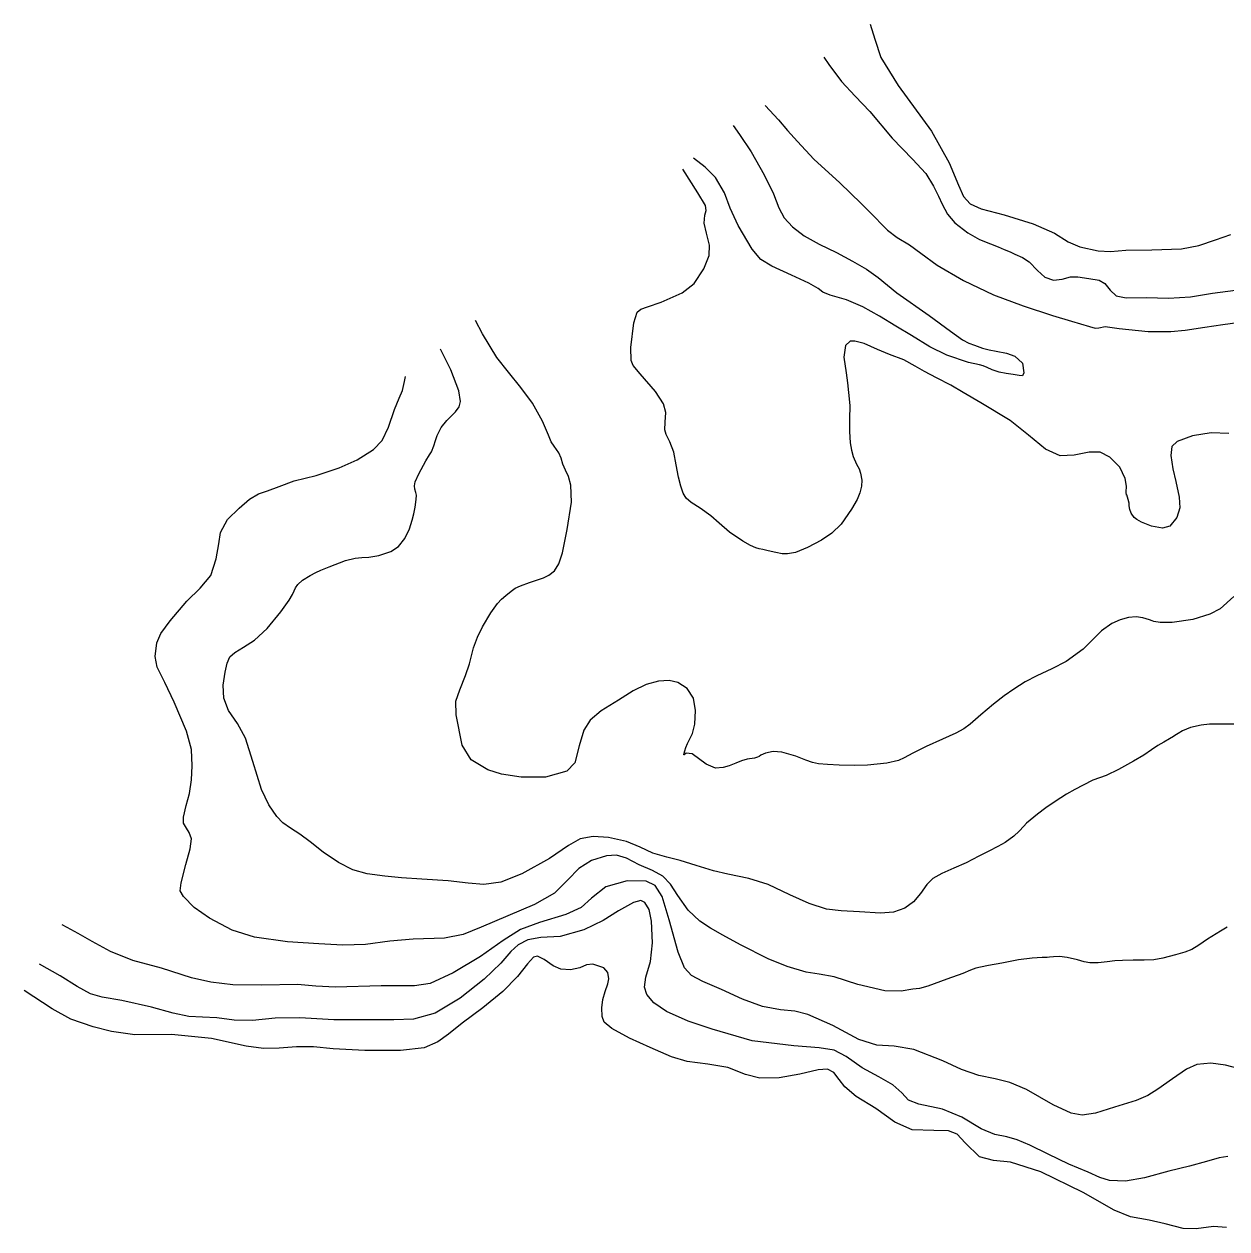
# Model space of a CAD drawing. Extents: x -717077 to -715000, y -984627 to -984000.
# Drawn here: x -717077 to -716541, y -984627 to -984090 of the extents above; entities that cross this region are included whole.
import ezdxf

# ---------------------------------------------------------------- set-up
doc = ezdxf.new("R2010")
doc.units = 0
doc.layers.add('contour_lines', color=1, linetype='CONTINUOUS')

msp = doc.modelspace()

# ---------------------------------------------------------------- linework, layer by layer
at = {"layer": 'contour_lines', "color": 1}
for p, q in [((-716699.753, -984090.04, 274), (-716697.734, -984096.718, 274)), ((-716697.734, -984096.718, 274), (-716695.075, -984104.983, 274)), ((-716720.457, -984104.707, 273), (-716718.191, -984107.987, 273)), ((-716695.075, -984104.983, 274), (-716687.362, -984117.371, 274)), ((-716718.191, -984107.987, 273), (-716712.485, -984115.621, 273)), ((-716712.485, -984115.621, 273), (-716706.398, -984122.118, 273)), ((-716687.362, -984117.371, 274), (-716672.462, -984137.689, 274)), ((-716706.398, -984122.118, 273), (-716699.983, -984128.939, 273)), ((-716746.579, -984126.331, 272), (-716740.643, -984132.649, 272)), ((-716699.983, -984128.939, 273), (-716689.949, -984140.842, 273)), ((-716740.643, -984132.649, 272), (-716736.571, -984137.423, 272)), ((-716760.75, -984135.259, 271), (-716757.971, -984139.203, 271)), ((-716757.971, -984139.203, 271), (-716752.844, -984146.92, 271)), ((-716736.571, -984137.423, 272), (-716732.182, -984142.348, 272)), ((-716672.462, -984137.689, 274), (-716664.565, -984151.877, 274)), ((-716732.182, -984142.348, 272), (-716724.883, -984150.281, 272)), ((-716689.949, -984140.842, 273), (-716680.919, -984150.21, 273)), ((-716773.28, -984153.776, 271), (-716778.464, -984149.729, 271)), ((-716752.844, -984146.92, 271), (-716747.033, -984157.166, 271)), ((-716724.883, -984150.281, 272), (-716713.302, -984160.836, 272)), ((-716680.919, -984150.21, 273), (-716674.977, -984156.654, 273)), ((-716776.524, -984165.186, 272), (-716783.274, -984154.611, 272)), ((-716768.738, -984158.414, 271), (-716773.28, -984153.776, 271)), ((-716664.565, -984151.877, 274), (-716660.465, -984161.768, 274)), ((-716764.712, -984165.165, 271), (-716768.738, -984158.414, 271)), ((-716747.033, -984157.166, 271), (-716742.857, -984165.67, 271)), ((-716713.302, -984160.836, 272), (-716703.824, -984169.921, 272)), ((-716674.977, -984156.654, 273), (-716671.501, -984162.2, 273)), ((-716773.189, -984170.894, 272), (-716776.524, -984165.186, 272)), ((-716762.173, -984172.053, 271), (-716764.712, -984165.165, 271)), ((-716742.857, -984165.67, 271), (-716740.469, -984171.898, 271)), ((-716671.501, -984162.2, 273), (-716669.283, -984166.755, 273)), ((-716669.283, -984166.755, 273), (-716667.667, -984170.29, 273)), ((-716660.465, -984161.768, 274), (-716658.134, -984166.833, 274)), ((-716772.818, -984173.041, 272), (-716773.189, -984170.894, 272)), ((-716758.636, -984179.85, 271), (-716762.173, -984172.053, 271)), ((-716740.469, -984171.898, 271), (-716738.13, -984176.376, 271)), ((-716703.824, -984169.921, 272), (-716697.912, -984175.885, 272)), ((-716667.667, -984170.29, 273), (-716665.339, -984174.715, 273)), ((-716658.134, -984166.833, 274), (-716655.156, -984170.172, 274)), ((-716655.156, -984170.172, 274), (-716650.302, -984172.308, 274)), ((-716773.788, -984178.782, 272), (-716773.493, -984175.245, 272)), ((-716773.493, -984175.245, 272), (-716772.818, -984173.041, 272)), ((-716738.13, -984176.376, 271), (-716734.438, -984180.339, 271)), ((-716697.912, -984175.885, 272), (-716694.459, -984179.427, 272)), ((-716665.339, -984174.715, 273), (-716662.052, -984178.614, 273)), ((-716650.302, -984172.308, 274), (-716640.085, -984175.084, 274)), ((-716640.085, -984175.084, 274), (-716627.167, -984179.011, 274)), ((-716772.689, -984183.261, 272), (-716773.788, -984178.782, 272)), ((-716752.345, -984190.289, 271), (-716758.636, -984179.85, 271)), ((-716734.438, -984180.339, 271), (-716729.114, -984184.331, 271)), ((-716694.459, -984179.427, 272), (-716692.028, -984181.841, 272)), ((-716692.028, -984181.841, 272), (-716687.797, -984185.147, 272)), ((-716662.052, -984178.614, 273), (-716656.212, -984182.983, 273)), ((-716627.167, -984179.011, 274), (-716617.684, -984183.23, 274)), ((-716771.297, -984188.526, 272), (-716772.689, -984183.261, 272)), ((-716729.114, -984184.331, 271), (-716722.535, -984188.094, 271)), ((-716722.535, -984188.094, 271), (-716714.807, -984191.799, 271)), ((-716687.797, -984185.147, 272), (-716682.322, -984188.426, 272)), ((-716656.212, -984182.983, 273), (-716651.068, -984186.017, 273)), ((-716651.068, -984186.017, 273), (-716646.145, -984188.023, 273)), ((-716646.145, -984188.023, 273), (-716642.795, -984189.355, 273)), ((-716617.684, -984183.23, 274), (-716611.577, -984187.115, 274)), ((-716611.577, -984187.115, 274), (-716606.356, -984189.331, 274)), ((-716553.309, -984188.733, 274), (-716545.916, -984186.112, 274)), ((-716545.916, -984186.112, 274), (-716539.122, -984183.865, 274)), ((-716773.883, -984199.064, 272), (-716771.466, -984193.172, 272)), ((-716771.466, -984193.172, 272), (-716771.297, -984188.526, 272)), ((-716748.433, -984194.916, 271), (-716752.345, -984190.289, 271)), ((-716714.807, -984191.799, 271), (-716707.683, -984195.625, 271)), ((-716682.322, -984188.426, 272), (-716677.137, -984192.169, 272)), ((-716677.137, -984192.169, 272), (-716669.888, -984197.483, 272)), ((-716642.795, -984189.355, 273), (-716640.098, -984190.478, 273)), ((-716640.098, -984190.478, 273), (-716637.472, -984191.543, 273)), ((-716637.472, -984191.543, 273), (-716635.254, -984192.531, 273)), ((-716635.254, -984192.531, 273), (-716631.94, -984194.022, 273)), ((-716606.356, -984189.331, 274), (-716598.136, -984191.071, 274)), ((-716598.136, -984191.071, 274), (-716592.628, -984191.309, 274)), ((-716592.628, -984191.309, 274), (-716585.925, -984190.829, 274)), ((-716585.925, -984190.829, 274), (-716574.233, -984190.682, 274)), ((-716574.233, -984190.682, 274), (-716561.102, -984190.121, 274)), ((-716561.102, -984190.121, 274), (-716553.309, -984188.733, 274)), ((-716743.541, -984197.918, 271), (-716748.433, -984194.916, 271)), ((-716734.878, -984201.927, 271), (-716743.541, -984197.918, 271)), ((-716707.683, -984195.625, 271), (-716701.4, -984199.245, 271)), ((-716669.888, -984197.483, 272), (-716658.238, -984204.328, 272)), ((-716631.94, -984194.022, 273), (-716628.868, -984196.05, 273)), ((-716628.868, -984196.05, 273), (-716625.278, -984199.879, 273)), ((-716778.238, -984205.683, 272), (-716773.883, -984199.064, 272)), ((-716727.087, -984205.483, 271), (-716734.878, -984201.927, 271)), ((-716701.4, -984199.245, 271), (-716696.229, -984202.977, 271)), ((-716696.229, -984202.977, 271), (-716687.863, -984209.831, 271)), ((-716658.238, -984204.328, 272), (-716644.771, -984210.678, 272)), ((-716625.278, -984199.879, 273), (-716621.92, -984202.771, 273)), ((-716621.92, -984202.771, 273), (-716618.099, -984204.214, 273)), ((-716618.099, -984204.214, 273), (-716614.266, -984203.767, 273)), ((-716614.266, -984203.767, 273), (-716610.534, -984202.683, 273)), ((-716610.534, -984202.683, 273), (-716607.214, -984202.619, 273)), ((-716607.214, -984202.619, 273), (-716602.316, -984203.387, 273)), ((-716602.316, -984203.387, 273), (-716597.762, -984204.074, 273)), ((-716597.762, -984204.074, 273), (-716595.176, -984205.563, 273)), ((-716783.47, -984209.822, 272), (-716778.238, -984205.683, 272)), ((-716723.013, -984207.844, 271), (-716727.087, -984205.483, 271)), ((-716720.794, -984209.421, 271), (-716723.013, -984207.844, 271)), ((-716717.553, -984210.797, 271), (-716720.794, -984209.421, 271)), ((-716595.176, -984205.563, 273), (-716592.898, -984208.659, 273)), ((-716592.898, -984208.659, 273), (-716590.148, -984211.114, 273)), ((-716547.197, -984210.006, 273), (-716537.062, -984208.548, 273)), ((-716798.915, -984216.093, 272), (-716792.919, -984214.008, 272)), ((-716792.919, -984214.008, 272), (-716783.47, -984209.822, 272)), ((-716710.358, -984212.844, 271), (-716717.553, -984210.797, 271)), ((-716703.083, -984216.002, 271), (-716710.358, -984212.844, 271)), ((-716687.863, -984209.831, 271), (-716673.488, -984219.873, 271)), ((-716644.771, -984210.678, 272), (-716631.577, -984215.536, 272)), ((-716590.148, -984211.114, 273), (-716585.714, -984211.948, 273)), ((-716585.714, -984211.948, 273), (-716576.645, -984211.868, 273)), ((-716576.645, -984211.868, 273), (-716566.796, -984212.113, 273)), ((-716566.796, -984212.113, 273), (-716557.103, -984211.587, 273)), ((-716557.103, -984211.587, 273), (-716547.197, -984210.006, 273)), ((-716805.132, -984223.21, 272), (-716803.546, -984218.38, 272)), ((-716803.546, -984218.38, 272), (-716801.917, -984217.081, 272)), ((-716801.917, -984217.081, 272), (-716798.915, -984216.093, 272)), ((-716695.686, -984220.171, 271), (-716703.083, -984216.002, 271)), ((-716688.388, -984224.648, 271), (-716695.686, -984220.171, 271)), ((-716673.488, -984219.873, 271), (-716663.954, -984226.915, 271)), ((-716631.577, -984215.536, 272), (-716618.539, -984219.876, 272)), ((-716618.539, -984219.876, 272), (-716610.09, -984222.399, 272)), ((-716872.49, -984228.123, 273), (-716875.642, -984222.17, 273)), ((-716806.369, -984234.115, 272), (-716805.132, -984223.21, 272)), ((-716681.299, -984228.751, 271), (-716688.388, -984224.648, 271)), ((-716610.09, -984222.399, 272), (-716605.995, -984223.531, 272)), ((-716605.995, -984223.531, 272), (-716602.108, -984224.794, 272)), ((-716602.108, -984224.794, 272), (-716599.521, -984225.486, 272)), ((-716599.521, -984225.486, 272), (-716597.95, -984225.349, 272)), ((-716597.95, -984225.349, 272), (-716595.013, -984224.863, 272)), ((-716595.013, -984224.863, 272), (-716588.866, -984225.642, 272)), ((-716588.866, -984225.642, 272), (-716575.941, -984227.032, 272)), ((-716559.361, -984226.463, 272), (-716550.628, -984225.114, 272)), ((-716550.628, -984225.114, 272), (-716542.611, -984223.908, 272)), ((-716542.611, -984223.908, 272), (-716535.106, -984222.92, 272)), ((-716866.182, -984238.68, 273), (-716872.49, -984228.123, 273)), ((-716673.256, -984233.863, 271), (-716681.299, -984228.751, 271)), ((-716663.954, -984226.915, 271), (-716658.698, -984230.803, 271)), ((-716658.698, -984230.803, 271), (-716655.872, -984232.23, 271)), ((-716575.941, -984227.032, 272), (-716565.81, -984227, 272)), ((-716565.81, -984227, 272), (-716559.361, -984226.463, 272)), ((-716886.544, -984244.044, 274), (-716891.163, -984234.923, 274)), ((-716806.205, -984239.885, 272), (-716806.369, -984234.115, 272)), ((-716710.837, -984233.231, 272), (-716711.572, -984238.4, 272)), ((-716708.674, -984231.332, 272), (-716710.837, -984233.231, 272)), ((-716706.611, -984231.273, 272), (-716708.674, -984231.332, 272)), ((-716702.48, -984232.358, 272), (-716706.611, -984231.273, 272)), ((-716696.477, -984235.103, 272), (-716702.48, -984232.358, 272)), ((-716691.14, -984237.307, 272), (-716696.477, -984235.103, 272)), ((-716665.552, -984237.581, 271), (-716673.256, -984233.863, 271)), ((-716655.872, -984232.23, 271), (-716653.319, -984233.11, 271)), ((-716653.319, -984233.11, 271), (-716649.66, -984234.415, 271)), ((-716649.66, -984234.415, 271), (-716646.782, -984235.253, 271)), ((-716646.782, -984235.253, 271), (-716643.703, -984235.773, 271)), ((-716643.703, -984235.773, 271), (-716638.982, -984236.61, 271)), ((-716860.984, -984245.209, 273), (-716866.182, -984238.68, 273)), ((-716805.322, -984242.194, 272), (-716806.205, -984239.885, 272)), ((-716711.572, -984238.4, 272), (-716710.454, -984245.457, 272)), ((-716684.75, -984239.631, 272), (-716691.14, -984237.307, 272)), ((-716679.704, -984242.468, 272), (-716684.75, -984239.631, 272)), ((-716656.009, -984240.815, 271), (-716665.552, -984237.581, 271)), ((-716651.095, -984241.901, 271), (-716656.009, -984240.815, 271)), ((-716649.373, -984242.319, 271), (-716651.095, -984241.901, 271)), ((-716638.982, -984236.61, 271), (-716635.339, -984237.99, 271)), ((-716635.339, -984237.99, 271), (-716631.908, -984241.065, 271)), ((-716631.908, -984241.065, 271), (-716631.362, -984245.418, 271)), ((-716907.214, -984249.37, 275), (-716906.824, -984247.025, 275)), ((-716883.005, -984253.496, 274), (-716886.544, -984244.044, 274)), ((-716855.476, -984251.91, 273), (-716860.984, -984245.209, 273)), ((-716802.219, -984245.922, 272), (-716805.322, -984242.194, 272)), ((-716795.362, -984253.736, 272), (-716802.219, -984245.922, 272)), ((-716710.454, -984245.457, 272), (-716709.812, -984249.959, 272)), ((-716675.511, -984244.91, 272), (-716679.704, -984242.468, 272)), ((-716670.252, -984247.618, 272), (-716675.511, -984244.91, 272)), ((-716647.696, -984243.11, 271), (-716649.373, -984242.319, 271)), ((-716645.468, -984244.13, 271), (-716647.696, -984243.11, 271)), ((-716642.243, -984245.152, 271), (-716645.468, -984244.13, 271)), ((-716639.215, -984245.669, 271), (-716642.243, -984245.152, 271)), ((-716636.131, -984246.169, 271), (-716639.215, -984245.669, 271)), ((-716633.44, -984246.698, 271), (-716636.131, -984246.169, 271)), ((-716631.95, -984246.752, 271), (-716633.44, -984246.698, 271)), ((-716631.362, -984245.418, 271), (-716631.95, -984246.752, 271)), ((-716908.12, -984253.316, 275), (-716907.214, -984249.37, 275)), ((-716850.159, -984258.992, 273), (-716855.476, -984251.91, 273)), ((-716709.812, -984249.959, 272), (-716709.402, -984254.246, 272)), ((-716663.811, -984250.962, 272), (-716670.252, -984247.618, 272)), ((-716658.311, -984254.232, 272), (-716663.811, -984250.962, 272)), ((-716911.719, -984261.738, 275), (-716909.588, -984256.745, 275)), ((-716909.588, -984256.745, 275), (-716908.12, -984253.316, 275)), ((-716882.234, -984258.196, 274), (-716883.005, -984253.496, 274)), ((-716791.817, -984259.202, 272), (-716795.362, -984253.736, 272)), ((-716709.402, -984254.246, 272), (-716708.871, -984260.044, 272)), ((-716650.425, -984258.844, 272), (-716658.311, -984254.232, 272)), ((-716914.335, -984269.593, 275), (-716911.719, -984261.738, 275)), ((-716888.339, -984266.666, 274), (-716884.602, -984262.787, 274)), ((-716884.602, -984262.787, 274), (-716882.851, -984260.551, 274)), ((-716882.851, -984260.551, 274), (-716882.234, -984258.196, 274)), ((-716845.722, -984267.013, 273), (-716850.159, -984258.992, 273)), ((-716790.837, -984263.181, 272), (-716791.817, -984259.202, 272)), ((-716791.073, -984267.458, 272), (-716790.837, -984263.181, 272)), ((-716708.871, -984260.044, 272), (-716708.928, -984266.082, 272)), ((-716637.413, -984266.708, 272), (-716650.425, -984258.844, 272)), ((-716890.855, -984269.871, 274), (-716888.339, -984266.666, 274)), ((-716843.104, -984273.27, 273), (-716845.722, -984267.013, 273)), ((-716791.249, -984270.905, 272), (-716791.073, -984267.458, 272)), ((-716708.928, -984266.082, 272), (-716708.921, -984271.573, 272)), ((-716629.214, -984273.252, 272), (-716637.413, -984266.708, 272)), ((-716917.167, -984275.625, 275), (-716914.335, -984269.593, 275)), ((-716893.475, -984275.554, 274), (-716892.663, -984273.317, 274)), ((-716892.663, -984273.317, 274), (-716890.855, -984269.871, 274)), ((-716841.855, -984276.212, 273), (-716843.104, -984273.27, 273)), ((-716790.742, -984272.895, 272), (-716791.249, -984270.905, 272)), ((-716789.04, -984276.138, 272), (-716790.742, -984272.895, 272)), ((-716708.921, -984271.573, 272), (-716708.622, -984276.611, 272)), ((-716621.638, -984279.489, 272), (-716629.214, -984273.252, 272)), ((-716556.139, -984273.462, 272), (-716563.033, -984275.981, 272)), ((-716547.78, -984272.14, 272), (-716556.139, -984273.462, 272)), ((-716539.995, -984272.408, 272), (-716547.78, -984272.14, 272)), ((-716921.03, -984279.638, 275), (-716917.167, -984275.625, 275)), ((-716895.237, -984280.652, 274), (-716894.198, -984277.947, 274)), ((-716894.198, -984277.947, 274), (-716893.475, -984275.554, 274)), ((-716840.527, -984278.156, 273), (-716841.855, -984276.212, 273)), ((-716838.467, -984281.147, 273), (-716840.527, -984278.156, 273)), ((-716787.248, -984280.72, 272), (-716789.04, -984276.138, 272)), ((-716708.622, -984276.611, 272), (-716708.166, -984279.922, 272)), ((-716615.193, -984282.355, 272), (-716621.638, -984279.489, 272)), ((-716565.441, -984278.305, 272), (-716565.829, -984282.295, 272)), ((-716563.033, -984275.981, 272), (-716565.441, -984278.305, 272)), ((-716936.323, -984287.839, 275), (-716928.354, -984284.136, 275)), ((-716928.354, -984284.136, 275), (-716921.03, -984279.638, 275)), ((-716900.901, -984290.518, 274), (-716897.744, -984284.724, 274)), ((-716897.744, -984284.724, 274), (-716896.045, -984282.035, 274)), ((-716896.045, -984282.035, 274), (-716895.237, -984280.652, 274)), ((-716837.393, -984283.528, 273), (-716838.467, -984281.147, 273)), ((-716836.638, -984286.186, 273), (-716837.393, -984283.528, 273)), ((-716786.196, -984286.434, 272), (-716787.248, -984280.72, 272)), ((-716708.166, -984279.922, 272), (-716707.309, -984282.787, 272)), ((-716707.309, -984282.787, 272), (-716705.888, -984286.152, 272)), ((-716608.936, -984282.168, 272), (-716615.193, -984282.355, 272)), ((-716602.188, -984280.806, 272), (-716608.936, -984282.168, 272)), ((-716597.289, -984280.834, 272), (-716602.188, -984280.806, 272)), ((-716592.982, -984283.017, 272), (-716597.289, -984280.834, 272)), ((-716588.571, -984287.477, 272), (-716592.982, -984283.017, 272)), ((-716565.829, -984282.295, 272), (-716564.88, -984288.228, 272)), ((-716946.584, -984291.159, 275), (-716936.323, -984287.839, 275)), ((-716835.55, -984288.853, 273), (-716836.638, -984286.186, 273)), ((-716834.197, -984291.565, 273), (-716835.55, -984288.853, 273)), ((-716785.15, -984291.979, 272), (-716786.196, -984286.434, 272)), ((-716705.888, -984286.152, 272), (-716704.743, -984288.273, 272)), ((-716704.743, -984288.273, 272), (-716704.084, -984290.125, 272)), ((-716704.084, -984290.125, 272), (-716703.552, -984293.318, 272)), ((-716586.119, -984292.572, 272), (-716588.571, -984287.477, 272)), ((-716564.88, -984288.228, 272), (-716563.552, -984293.814, 272)), ((-716963.032, -984296.148, 275), (-716956.398, -984293.566, 275)), ((-716956.398, -984293.566, 275), (-716946.584, -984291.159, 275)), ((-716902.814, -984295.723, 274), (-716902.475, -984294.072, 274)), ((-716902.475, -984294.072, 274), (-716900.901, -984290.518, 274)), ((-716833.101, -984295.556, 273), (-716834.197, -984291.565, 273)), ((-716832.805, -984303.054, 273), (-716833.101, -984295.556, 273)), ((-716784.126, -984295.951, 272), (-716785.15, -984291.979, 272)), ((-716703.552, -984293.318, 272), (-716703.602, -984295.941, 272)), ((-716585.636, -984295.898, 272), (-716586.119, -984292.572, 272)), ((-716563.552, -984293.814, 272), (-716562.047, -984300.831, 272)), ((-716976.266, -984301.733, 275), (-716972.247, -984299.309, 275)), ((-716972.247, -984299.309, 275), (-716968.298, -984297.969, 275)), ((-716968.298, -984297.969, 275), (-716963.032, -984296.148, 275)), ((-716902.586, -984297.291, 274), (-716902.814, -984295.723, 274)), ((-716902.21, -984298.692, 274), (-716902.586, -984297.291, 274)), ((-716901.935, -984299.98, 274), (-716902.21, -984298.692, 274)), ((-716902.011, -984301.907, 274), (-716901.935, -984299.98, 274)), ((-716783.023, -984299.025, 272), (-716784.126, -984295.951, 272)), ((-716781.736, -984301.256, 272), (-716783.023, -984299.025, 272)), ((-716704.326, -984298.959, 272), (-716705.568, -984301.86, 272)), ((-716703.602, -984295.941, 272), (-716704.326, -984298.959, 272)), ((-716585.732, -984298.589, 272), (-716585.636, -984295.898, 272)), ((-716585.627, -984299.98, 272), (-716585.732, -984298.589, 272)), ((-716585.584, -984299.856, 272), (-716585.627, -984299.98, 272)), ((-716585.438, -984299.861, 272), (-716585.584, -984299.856, 272)), ((-716585.085, -984300.895, 272), (-716585.438, -984299.861, 272)), ((-716584.761, -984301.906, 272), (-716585.085, -984300.895, 272)), ((-716562.047, -984300.831, 272), (-716561.77, -984305.6, 272)), ((-716986.06, -984310.859, 275), (-716980.906, -984305.79, 275)), ((-716980.906, -984305.79, 275), (-716976.266, -984301.733, 275)), ((-716903.1, -984308.289, 274), (-716902.556, -984305.263, 274)), ((-716902.556, -984305.263, 274), (-716902.011, -984301.907, 274)), ((-716834.854, -984315.211, 273), (-716832.805, -984303.054, 273)), ((-716779.575, -984303.219, 272), (-716781.736, -984301.256, 272)), ((-716775.543, -984305.764, 272), (-716779.575, -984303.219, 272)), ((-716770.745, -984309.105, 272), (-716775.543, -984305.764, 272)), ((-716708.135, -984306.24, 272), (-716712.705, -984312.826, 272)), ((-716705.568, -984301.86, 272), (-716708.135, -984306.24, 272)), ((-716584.416, -984303.587, 272), (-716584.761, -984301.906, 272)), ((-716584.308, -984304.748, 272), (-716584.416, -984303.587, 272)), ((-716584.082, -984306.356, 272), (-716584.308, -984304.748, 272)), ((-716583.488, -984307.995, 272), (-716584.082, -984306.356, 272)), ((-716561.77, -984305.6, 272), (-716563.099, -984309.935, 272)), ((-716989.173, -984316.581, 275), (-716986.06, -984310.859, 275)), ((-716904.998, -984314.901, 274), (-716903.767, -984311.132, 274)), ((-716903.767, -984311.132, 274), (-716903.1, -984308.289, 274)), ((-716767.099, -984312.47, 272), (-716770.745, -984309.105, 272)), ((-716582.214, -984309.859, 272), (-716583.488, -984307.995, 272)), ((-716581.039, -984310.839, 272), (-716582.214, -984309.859, 272)), ((-716578.92, -984311.96, 272), (-716581.039, -984310.839, 272)), ((-716563.099, -984309.935, 272), (-716566.303, -984313.715, 272)), ((-716989.997, -984321.649, 275), (-716989.173, -984316.581, 275)), ((-716907.166, -984319.271, 274), (-716904.998, -984314.901, 274)), ((-716836.932, -984325.71, 273), (-716834.854, -984315.211, 273)), ((-716762.453, -984316.448, 272), (-716767.099, -984312.47, 272)), ((-716756.457, -984320.513, 272), (-716762.453, -984316.448, 272)), ((-716716.931, -984316.909, 272), (-716721.515, -984319.953, 272)), ((-716712.705, -984312.826, 272), (-716716.931, -984316.909, 272)), ((-716574.466, -984313.811, 272), (-716578.92, -984311.96, 272)), ((-716569.562, -984314.719, 272), (-716574.466, -984313.811, 272)), ((-716566.303, -984313.715, 272), (-716569.562, -984314.719, 272)), ((-716991.15, -984328.334, 275), (-716989.997, -984321.649, 275)), ((-716909.953, -984322.804, 274), (-716907.166, -984319.271, 274)), ((-716753.084, -984322.396, 272), (-716756.457, -984320.513, 272)), ((-716750.766, -984323.384, 272), (-716753.084, -984322.396, 272)), ((-716721.515, -984319.953, 272), (-716727.633, -984323.344, 272)), ((-716929.302, -984327.973, 274), (-716926.236, -984327.736, 274)), ((-716926.236, -984327.736, 274), (-716923.11, -984327.598, 274)), ((-716923.11, -984327.598, 274), (-716918.633, -984326.829, 274)), ((-716918.633, -984326.829, 274), (-716913.326, -984324.995, 274)), ((-716913.326, -984324.995, 274), (-716909.953, -984322.804, 274)), ((-716838.426, -984330.577, 273), (-716836.932, -984325.71, 273)), ((-716749.174, -984323.848, 272), (-716750.766, -984323.384, 272)), ((-716747.542, -984324.179, 272), (-716749.174, -984323.848, 272)), ((-716745.255, -984324.721, 272), (-716747.542, -984324.179, 272)), ((-716741.814, -984325.544, 272), (-716745.255, -984324.721, 272)), ((-716738.965, -984326.058, 272), (-716741.814, -984325.544, 272)), ((-716736.554, -984326.154, 272), (-716738.965, -984326.058, 272)), ((-716733, -984325.485, 272), (-716736.554, -984326.154, 272)), ((-716727.633, -984323.344, 272), (-716733, -984325.485, 272)), ((-716993.588, -984335.768, 275), (-716991.15, -984328.334, 275)), ((-716944.535, -984333.319, 274), (-716940.891, -984331.852, 274)), ((-716940.891, -984331.852, 274), (-716933.601, -984329.073, 274)), ((-716933.601, -984329.073, 274), (-716929.302, -984327.973, 274)), ((-716840.458, -984333.6, 273), (-716838.426, -984330.577, 273)), ((-716998.329, -984341.362, 275), (-716993.588, -984335.768, 275)), ((-716954.74, -984339.709, 274), (-716952.695, -984337.876, 274)), ((-716952.695, -984337.876, 274), (-716949.317, -984335.709, 274)), ((-716949.317, -984335.709, 274), (-716946.788, -984334.382, 274)), ((-716946.788, -984334.382, 274), (-716944.535, -984333.319, 274)), ((-716851.547, -984338.889, 273), (-716848.405, -984337.861, 273)), ((-716848.405, -984337.861, 273), (-716845.397, -984336.755, 273)), ((-716845.397, -984336.755, 273), (-716842.959, -984335.616, 273)), ((-716842.959, -984335.616, 273), (-716840.458, -984333.6, 273)), ((-717004.226, -984347.244, 275), (-716998.329, -984341.362, 275)), ((-716957.175, -984344.284, 274), (-716956.408, -984342.63, 274)), ((-716956.408, -984342.63, 274), (-716955.813, -984341.276, 274)), ((-716955.813, -984341.276, 274), (-716954.74, -984339.709, 274)), ((-716862.061, -984344.651, 273), (-716859.682, -984342.702, 273)), ((-716859.682, -984342.702, 273), (-716857.954, -984341.362, 273)), ((-716857.954, -984341.362, 273), (-716855.605, -984340.406, 273)), ((-716855.605, -984340.406, 273), (-716851.547, -984338.889, 273)), ((-717011.642, -984355.996, 275), (-717004.226, -984347.244, 275)), ((-716962.323, -984351.903, 274), (-716958.621, -984346.728, 274)), ((-716958.621, -984346.728, 274), (-716957.175, -984344.284, 274)), ((-716868.735, -984352.354, 273), (-716865.886, -984348.255, 273)), ((-716865.886, -984348.255, 273), (-716864.034, -984346.253, 273)), ((-716864.034, -984346.253, 273), (-716862.061, -984344.651, 273)), ((-716537.777, -984345.125, 273), (-716543.895, -984350.591, 273)), ((-716968.485, -984359.405, 274), (-716962.323, -984351.903, 274)), ((-716872.455, -984358.609, 273), (-716868.735, -984352.354, 273)), ((-716584.66, -984354.453, 273), (-716588.433, -984355.434, 273)), ((-716581.284, -984354.129, 273), (-716584.66, -984354.453, 273)), ((-716578.24, -984354.567, 273), (-716581.284, -984354.129, 273)), ((-716575.252, -984355.51, 273), (-716578.24, -984354.567, 273)), ((-716548.389, -984353.035, 273), (-716556.034, -984355.311, 273)), ((-716543.895, -984350.591, 273), (-716548.389, -984353.035, 273)), ((-717015.848, -984361.621, 275), (-717011.642, -984355.996, 275)), ((-716974.019, -984364.502, 274), (-716968.485, -984359.405, 274)), ((-716874.798, -984363.186, 273), (-716872.455, -984358.609, 273)), ((-716592.124, -984357.09, 273), (-716596.746, -984360.367, 273)), ((-716588.433, -984355.434, 273), (-716592.124, -984357.09, 273)), ((-716574.126, -984355.997, 273), (-716575.252, -984355.51, 273)), ((-716573.328, -984356.255, 273), (-716574.126, -984355.997, 273)), ((-716570.546, -984356.623, 273), (-716573.328, -984356.255, 273)), ((-716565.205, -984356.719, 273), (-716570.546, -984356.623, 273)), ((-716556.034, -984355.311, 273), (-716565.205, -984356.719, 273)), ((-717017.614, -984365.74, 275), (-717015.848, -984361.621, 275)), ((-716978.948, -984367.71, 274), (-716974.019, -984364.502, 274)), ((-716876.449, -984367.976, 273), (-716874.798, -984363.186, 273)), ((-716600.166, -984363.795, 273), (-716604.888, -984368.507, 273)), ((-716596.746, -984360.367, 273), (-716600.166, -984363.795, 273)), ((-717018.351, -984371.829, 275), (-717017.614, -984365.74, 275)), ((-716985.046, -984372.064, 274), (-716982.864, -984370.055, 274)), ((-716982.864, -984370.055, 274), (-716978.948, -984367.71, 274)), ((-716878.345, -984375.046, 273), (-716876.449, -984367.976, 273)), ((-716604.888, -984368.507, 273), (-716612.384, -984374.036, 273)), ((-717017.414, -984376.61, 275), (-717018.351, -984371.829, 275)), ((-716987.133, -984378.802, 274), (-716986.309, -984374.879, 274)), ((-716986.309, -984374.879, 274), (-716985.046, -984372.064, 274)), ((-716880.115, -984380.274, 273), (-716878.345, -984375.046, 273)), ((-716612.384, -984374.036, 273), (-716618.819, -984377.325, 273)), ((-717014.063, -984383.415, 275), (-717017.414, -984376.61, 275)), ((-716988.007, -984384.549, 274), (-716987.133, -984378.802, 274)), ((-716882.667, -984386.639, 273), (-716880.115, -984380.274, 273)), ((-716625.533, -984380.434, 273), (-716630.646, -984383.169, 273)), ((-716618.819, -984377.325, 273), (-716625.533, -984380.434, 273)), ((-717009.81, -984392.219, 275), (-717014.063, -984383.415, 275)), ((-716987.812, -984390.341, 274), (-716988.007, -984384.549, 274)), ((-716884.351, -984391.767, 273), (-716882.667, -984386.639, 273)), ((-716799.537, -984384.328, 273), (-716805.316, -984387.163, 273)), ((-716794.045, -984382.81, 273), (-716799.537, -984384.328, 273)), ((-716789.318, -984382.482, 273), (-716794.045, -984382.81, 273)), ((-716785.48, -984383.441, 273), (-716789.318, -984382.482, 273)), ((-716781.343, -984386.163, 273), (-716785.48, -984383.441, 273)), ((-716778.525, -984390.434, 273), (-716781.343, -984386.163, 273)), ((-716635.834, -984386.436, 273), (-716640.09, -984389.327, 273)), ((-716630.646, -984383.169, 273), (-716635.834, -984386.436, 273)), ((-717004.343, -984405.151, 275), (-717009.81, -984392.219, 275)), ((-716985.648, -984395.891, 274), (-716987.812, -984390.341, 274)), ((-716884.22, -984397.773, 273), (-716884.351, -984391.767, 273)), ((-716811.872, -984391.297, 273), (-716819.676, -984396.083, 273)), ((-716805.316, -984387.163, 273), (-716811.872, -984391.297, 273)), ((-716777.537, -984395.894, 273), (-716778.525, -984390.434, 273)), ((-716640.09, -984389.327, 273), (-716644.898, -984393.06, 273)), ((-716981.623, -984401.659, 274), (-716985.648, -984395.891, 274)), ((-716819.676, -984396.083, 273), (-716824.555, -984400.15, 273)), ((-716777.867, -984401.967, 273), (-716777.537, -984395.894, 273)), ((-716644.898, -984393.06, 273), (-716650.499, -984397.884, 273)), ((-716978.101, -984408.216, 274), (-716981.623, -984401.659, 274)), ((-716881.5, -984411.41, 273), (-716884.22, -984397.773, 273)), ((-716824.555, -984400.15, 273), (-716827.385, -984404.707, 273)), ((-716778.871, -984406.145, 273), (-716777.867, -984401.967, 273)), ((-716655.215, -984401.994, 273), (-716657.99, -984404.128, 273)), ((-716650.499, -984397.884, 273), (-716655.215, -984401.994, 273)), ((-716552.313, -984402.446, 274), (-716557, -984403.523, 274)), ((-716548.632, -984402.038, 274), (-716552.313, -984402.446, 274)), ((-716545.064, -984401.96, 274), (-716548.632, -984402.038, 274)), ((-716541.295, -984402.049, 274), (-716545.064, -984401.96, 274)), ((-716537.033, -984402.061, 274), (-716541.295, -984402.049, 274)), ((-717002.179, -984413.271, 275), (-717004.343, -984405.151, 275)), ((-716974.884, -984418.584, 274), (-716978.101, -984408.216, 274)), ((-716827.385, -984404.707, 273), (-716829.476, -984411.681, 273)), ((-716781.184, -984410.666, 273), (-716779.941, -984408.299, 273)), ((-716779.941, -984408.299, 273), (-716778.871, -984406.145, 273)), ((-716661.569, -984406.057, 273), (-716667.562, -984408.699, 273)), ((-716657.99, -984404.128, 273), (-716661.569, -984406.057, 273)), ((-716564.67, -984407.471, 274), (-716566.431, -984408.518, 274)), ((-716563.976, -984406.998, 274), (-716564.67, -984407.471, 274)), ((-716562.567, -984406.091, 274), (-716563.976, -984406.998, 274)), ((-716560.559, -984404.966, 274), (-716562.567, -984406.091, 274)), ((-716557, -984403.523, 274), (-716560.559, -984404.966, 274)), ((-717001.853, -984420.53, 275), (-717002.179, -984413.271, 275)), ((-716877.522, -984417.84, 273), (-716881.5, -984411.41, 273)), ((-716829.476, -984411.681, 273), (-716831.424, -984419.161, 273)), ((-716782.362, -984413.823, 273), (-716781.879, -984412.365, 273)), ((-716781.879, -984412.365, 273), (-716781.184, -984410.666, 273)), ((-716674.825, -984412.018, 273), (-716680.799, -984414.925, 273)), ((-716667.562, -984408.699, 273), (-716674.825, -984412.018, 273)), ((-716574.373, -984413.378, 274), (-716577.866, -984415.79, 274)), ((-716571.657, -984411.558, 274), (-716574.373, -984413.378, 274)), ((-716568.946, -984409.979, 274), (-716571.657, -984411.558, 274)), ((-716566.431, -984408.518, 274), (-716568.946, -984409.979, 274)), ((-716970.955, -984431.068, 274), (-716974.884, -984418.584, 274)), ((-716870.057, -984422.342, 273), (-716877.522, -984417.84, 273)), ((-716782.786, -984415.666, 273), (-716782.69, -984414.984, 273)), ((-716782.656, -984415.59, 273), (-716782.786, -984415.666, 273)), ((-716782.69, -984414.984, 273), (-716782.362, -984413.823, 273)), ((-716781.808, -984414.874, 273), (-716782.656, -984415.59, 273)), ((-716779.024, -984415.233, 273), (-716781.808, -984414.874, 273)), ((-716772.869, -984419.875, 273), (-716779.024, -984415.233, 273)), ((-716757.098, -984418.329, 273), (-716759.659, -984419.369, 273)), ((-716754.568, -984417.641, 273), (-716757.098, -984418.329, 273)), ((-716751.367, -984417.096, 273), (-716754.568, -984417.641, 273)), ((-716749.942, -984416.773, 273), (-716751.367, -984417.096, 273)), ((-716749.273, -984416.37, 273), (-716749.942, -984416.773, 273)), ((-716748.465, -984415.82, 273), (-716749.273, -984416.37, 273)), ((-716746.417, -984414.942, 273), (-716748.465, -984415.82, 273)), ((-716742.991, -984414.158, 273), (-716746.417, -984414.942, 273)), ((-716739.102, -984414.432, 273), (-716742.991, -984414.158, 273)), ((-716732.839, -984416.233, 273), (-716739.102, -984414.432, 273)), ((-716728.417, -984417.987, 273), (-716732.839, -984416.233, 273)), ((-716725.516, -984419.07, 273), (-716728.417, -984417.987, 273)), ((-716722.845, -984419.606, 273), (-716725.516, -984419.07, 273)), ((-716687.185, -984418.171, 273), (-716692.332, -984419.352, 273)), ((-716684.632, -984417.026, 273), (-716687.185, -984418.171, 273)), ((-716680.799, -984414.925, 273), (-716684.632, -984417.026, 273)), ((-716582.416, -984418.506, 274), (-716589.149, -984422.166, 274)), ((-716577.866, -984415.79, 274), (-716582.416, -984418.506, 274)), ((-717002.183, -984426.808, 275), (-717001.853, -984420.53, 275)), ((-716864.033, -984424.259, 273), (-716870.057, -984422.342, 273)), ((-716855.211, -984425.569, 273), (-716864.033, -984424.259, 273)), ((-716834.934, -984422.948, 273), (-716844.487, -984425.665, 273)), ((-716831.424, -984419.161, 273), (-716834.934, -984422.948, 273)), ((-716768.706, -984421.556, 273), (-716772.869, -984419.875, 273)), ((-716765.243, -984421.336, 273), (-716768.706, -984421.556, 273)), ((-716762.567, -984420.539, 273), (-716765.243, -984421.336, 273)), ((-716759.659, -984419.369, 273), (-716762.567, -984420.539, 273)), ((-716718.776, -984419.941, 273), (-716722.845, -984419.606, 273)), ((-716713.56, -984420.232, 273), (-716718.776, -984419.941, 273)), ((-716706.828, -984420.413, 273), (-716713.56, -984420.232, 273)), ((-716700.919, -984420.282, 273), (-716706.828, -984420.413, 273)), ((-716692.332, -984419.352, 273), (-716700.919, -984420.282, 273)), ((-716589.149, -984422.166, 274), (-716594.698, -984424.817, 274)), ((-717003.011, -984432.915, 275), (-717002.183, -984426.808, 275)), ((-716844.487, -984425.665, 273), (-716855.211, -984425.569, 273)), ((-716604.899, -984429.118, 274), (-716608.569, -984431.124, 274)), ((-716600.566, -984426.977, 274), (-716604.899, -984429.118, 274)), ((-716594.698, -984424.817, 274), (-716600.566, -984426.977, 274)), ((-717004.512, -984438.212, 275), (-717003.011, -984432.915, 275)), ((-716967.744, -984437.962, 274), (-716970.955, -984431.068, 274)), ((-716612.311, -984433.249, 274), (-716617.391, -984436.446, 274)), ((-716608.569, -984431.124, 274), (-716612.311, -984433.249, 274)), ((-717005.782, -984443.467, 275), (-717004.512, -984438.212, 275)), ((-716964.155, -984443.186, 274), (-716967.744, -984437.962, 274)), ((-716621.499, -984439.241, 274), (-716625.165, -984442.072, 274)), ((-716617.391, -984436.446, 274), (-716621.499, -984439.241, 274)), ((-717005.711, -984446.067, 275), (-717005.782, -984443.467, 275)), ((-716961.501, -984445.923, 274), (-716964.155, -984443.186, 274)), ((-716957.987, -984448.348, 274), (-716961.501, -984445.923, 274)), ((-716628.477, -984444.757, 274), (-716630.117, -984446.143, 274)), ((-716625.165, -984442.072, 274), (-716628.477, -984444.757, 274)), ((-717004.439, -984448.374, 275), (-717005.711, -984446.067, 275)), ((-717003.135, -984450.307, 275), (-717004.439, -984448.374, 275)), ((-717002.227, -984453.152, 275), (-717003.135, -984450.307, 275)), ((-716953.867, -984450.944, 274), (-716957.987, -984448.348, 274)), ((-716949.255, -984454.403, 274), (-716953.867, -984450.944, 274)), ((-716633.359, -984449.695, 274), (-716635.789, -984451.941, 274)), ((-716631.343, -984447.436, 274), (-716633.359, -984449.695, 274)), ((-716630.117, -984446.143, 274), (-716631.343, -984447.436, 274)), ((-717002.679, -984457.605, 275), (-717002.227, -984453.152, 275)), ((-716943.547, -984458.999, 274), (-716949.255, -984454.403, 274)), ((-716834.19, -984456.017, 274), (-716842.624, -984461.914, 274)), ((-716828.987, -984453.068, 274), (-716834.19, -984456.017, 274)), ((-716823.185, -984452.09, 274), (-716828.987, -984453.068, 274)), ((-716816.33, -984452.463, 274), (-716823.185, -984452.09, 274)), ((-716808.354, -984454.289, 274), (-716816.33, -984452.463, 274)), ((-716802.326, -984456.82, 274), (-716808.354, -984454.289, 274)), ((-716642.84, -984456.524, 274), (-716646.91, -984458.516, 274)), ((-716639.616, -984454.697, 274), (-716642.84, -984456.524, 274)), ((-716635.789, -984451.941, 274), (-716639.616, -984454.697, 274)), ((-717004.621, -984464.529, 275), (-717002.679, -984457.605, 275)), ((-716936.704, -984463.625, 274), (-716943.547, -984458.999, 274)), ((-716842.624, -984461.914, 274), (-716854.998, -984468.701, 274)), ((-716817.199, -984460.675, 275), (-716823.945, -984462.77, 275)), ((-716812.821, -984460.407, 275), (-716817.199, -984460.675, 275)), ((-716808.331, -984461.675, 275), (-716812.821, -984460.407, 275)), ((-716802.683, -984464.628, 275), (-716808.331, -984461.675, 275)), ((-716796.65, -984459.513, 274), (-716802.326, -984456.82, 274)), ((-716790.318, -984461.228, 274), (-716796.65, -984459.513, 274)), ((-716784.424, -984462.768, 274), (-716790.318, -984461.228, 274)), ((-716651.417, -984460.844, 274), (-716657.006, -984463.73, 274)), ((-716646.91, -984458.516, 274), (-716651.417, -984460.844, 274)), ((-717006.759, -984472.679, 275), (-717004.621, -984464.529, 275)), ((-716930.247, -984466.905, 274), (-716936.704, -984463.625, 274)), ((-716923.884, -984468.701, 274), (-716930.247, -984466.905, 274)), ((-716829.609, -984466.354, 275), (-716834.498, -984471.317, 275)), ((-716823.945, -984462.77, 275), (-716829.609, -984466.354, 275)), ((-716796.815, -984467.134, 275), (-716802.683, -984464.628, 275)), ((-716792.203, -984469.683, 275), (-716796.815, -984467.134, 275)), ((-716777.235, -984464.903, 274), (-716784.424, -984462.768, 274)), ((-716769.645, -984467.328, 274), (-716777.235, -984464.903, 274)), ((-716763.142, -984468.869, 274), (-716769.645, -984467.328, 274)), ((-716662.457, -984466.202, 274), (-716667.893, -984468.534, 274)), ((-716657.006, -984463.73, 274), (-716662.457, -984466.202, 274)), ((-717007.147, -984476.246, 275), (-717006.759, -984472.679, 275)), ((-716915.968, -984469.77, 274), (-716923.884, -984468.701, 274)), ((-716908.541, -984470.496, 274), (-716915.968, -984469.77, 274)), ((-716899.526, -984471.046, 274), (-716908.541, -984470.496, 274)), ((-716887.871, -984471.8, 274), (-716899.526, -984471.046, 274)), ((-716878.915, -984472.896, 274), (-716887.871, -984471.8, 274)), ((-716864.374, -984472.454, 274), (-716871.841, -984473.38, 274)), ((-716854.998, -984468.701, 274), (-716864.374, -984472.454, 274)), ((-716834.498, -984471.317, 275), (-716840.457, -984477.347, 275)), ((-716808.121, -984471.807, 276), (-716817.485, -984474.532, 276)), ((-716799.543, -984471.991, 276), (-716808.121, -984471.807, 276)), ((-716795.498, -984473.821, 276), (-716799.543, -984471.991, 276)), ((-716788.68, -984473.292, 275), (-716792.203, -984469.683, 275)), ((-716753.842, -984470.727, 274), (-716763.142, -984468.869, 274)), ((-716745.164, -984473.5, 274), (-716753.842, -984470.727, 274)), ((-716671.841, -984470.838, 274), (-716674.479, -984473.47, 274)), ((-716667.893, -984468.534, 274), (-716671.841, -984470.838, 274)), ((-717005.748, -984478.853, 275), (-717007.147, -984476.246, 275)), ((-716871.841, -984473.38, 274), (-716878.915, -984472.896, 274)), ((-716840.457, -984477.347, 275), (-716849.331, -984482.361, 275)), ((-716817.485, -984474.532, 276), (-716823.937, -984479.483, 276)), ((-716792.419, -984478.852, 276), (-716795.498, -984473.821, 276)), ((-716785.447, -984478.366, 275), (-716788.68, -984473.292, 275)), ((-716735.599, -984478.041, 274), (-716745.164, -984473.5, 274)), ((-716726.956, -984481.958, 274), (-716735.599, -984478.041, 274)), ((-716677.294, -984477.405, 274), (-716680.421, -984481.138, 274)), ((-716674.479, -984473.47, 274), (-716677.294, -984477.405, 274)), ((-717001.044, -984483.636, 275), (-717005.748, -984478.853, 275)), ((-716849.331, -984482.361, 275), (-716861.227, -984487.356, 275)), ((-716823.937, -984479.483, 276), (-716828.544, -984483.637, 276)), ((-716805.26, -984481.494, 277), (-716811.902, -984485.208, 277)), ((-716802.023, -984480.498, 277), (-716805.26, -984481.494, 277)), ((-716800.137, -984481.4, 277), (-716802.023, -984480.498, 277)), ((-716798.222, -984484.557, 277), (-716800.137, -984481.4, 277)), ((-716789.319, -984489.186, 276), (-716792.419, -984478.852, 276)), ((-716780.85, -984484.842, 275), (-716785.447, -984478.366, 275)), ((-716719.185, -984484.39, 274), (-716726.956, -984481.958, 274)), ((-716680.421, -984481.138, 274), (-716684.383, -984484.006, 274)), ((-716994.15, -984488.476, 275), (-717001.044, -984483.636, 275)), ((-716984.04, -984493.747, 275), (-716994.15, -984488.476, 275)), ((-716861.227, -984487.356, 275), (-716873.159, -984492.463, 275)), ((-716835.364, -984486.849, 276), (-716847.113, -984490.405, 276)), ((-716828.544, -984483.637, 276), (-716835.364, -984486.849, 276)), ((-716811.902, -984485.208, 277), (-716818.748, -984489.54, 277)), ((-716797.23, -984489.749, 277), (-716798.222, -984484.557, 277)), ((-716775.702, -984489.794, 275), (-716780.85, -984484.842, 275)), ((-716712.655, -984485.228, 274), (-716719.185, -984484.39, 274)), ((-716704.524, -984485.655, 274), (-716712.655, -984485.228, 274)), ((-716695.15, -984486.175, 274), (-716704.524, -984485.655, 274)), ((-716689.448, -984485.763, 274), (-716695.15, -984486.175, 274)), ((-716684.383, -984484.006, 274), (-716689.448, -984485.763, 274)), ((-717057.59, -984492.563, 276), (-717059.758, -984491.363, 276)), ((-717052.604, -984495.243, 276), (-717057.59, -984492.563, 276)), ((-716974.132, -984496.929, 275), (-716984.04, -984493.747, 275)), ((-716873.159, -984492.463, 275), (-716881.078, -984495.75, 275)), ((-716855.558, -984493.517, 276), (-716863.348, -984498.34, 276)), ((-716847.113, -984490.405, 276), (-716855.558, -984493.517, 276)), ((-716827.423, -984493.692, 277), (-716837.857, -984496.67, 277)), ((-716818.748, -984489.54, 277), (-716827.423, -984493.692, 277)), ((-716796.693, -984499.442, 277), (-716797.23, -984489.749, 277)), ((-716785.369, -984503.582, 276), (-716789.319, -984489.186, 276)), ((-716770.965, -984492.836, 275), (-716775.702, -984489.794, 275)), ((-716765.368, -984496.059, 275), (-716770.965, -984492.836, 275)), ((-716543.682, -984494.247, 275), (-716549.514, -984497.858, 275)), ((-716540.69, -984492.466, 275), (-716543.682, -984494.247, 275)), ((-717046.453, -984498.819, 276), (-717052.604, -984495.243, 276)), ((-717038.202, -984503.314, 276), (-717046.453, -984498.819, 276)), ((-716959.328, -984499.033, 275), (-716974.132, -984496.929, 275)), ((-716945.384, -984499.876, 275), (-716959.328, -984499.033, 275)), ((-716913.847, -984498.706, 275), (-716924.613, -984500.14, 275)), ((-716903.373, -984497.829, 275), (-716913.847, -984498.706, 275)), ((-716889.462, -984497.317, 275), (-716903.373, -984497.829, 275)), ((-716881.078, -984495.75, 275), (-716889.462, -984497.317, 275)), ((-716863.348, -984498.34, 276), (-716873.453, -984505.469, 276)), ((-716852.322, -984498.134, 277), (-716856.668, -984500.321, 277)), ((-716846.544, -984497.069, 277), (-716852.322, -984498.134, 277)), ((-716837.857, -984496.67, 277), (-716846.544, -984497.069, 277)), ((-716797.595, -984507.73, 277), (-716796.693, -984499.442, 277)), ((-716757.556, -984500.27, 275), (-716765.368, -984496.059, 275)), ((-716549.514, -984497.858, 275), (-716553.337, -984500.521, 275)), ((-717028.241, -984507.293, 276), (-717038.202, -984503.314, 276)), ((-716934.753, -984500.499, 275), (-716945.384, -984499.876, 275)), ((-716924.613, -984500.14, 275), (-716934.753, -984500.499, 275)), ((-716859.833, -984503.308, 277), (-716864.263, -984508.465, 277)), ((-716856.668, -984500.321, 277), (-716859.833, -984503.308, 277)), ((-716782.531, -984510.6, 276), (-716785.369, -984503.582, 276)), ((-716745.206, -984506.535, 275), (-716757.556, -984500.27, 275)), ((-716563.758, -984504.791, 275), (-716569.401, -984506.239, 275)), ((-716559.552, -984503.565, 275), (-716563.758, -984504.791, 275)), ((-716556.387, -984502.344, 275), (-716559.552, -984503.565, 275)), ((-716553.337, -984500.521, 275), (-716556.387, -984502.344, 275)), ((-717060.725, -984514.178, 277), (-717069.914, -984508.88, 277)), ((-717015.481, -984510.747, 276), (-717028.241, -984507.293, 276)), ((-716873.453, -984505.469, 276), (-716885.577, -984512.783, 276)), ((-716864.263, -984508.465, 277), (-716871.796, -984515.686, 277)), ((-716852.527, -984508.781, 278), (-716856.958, -984514.468, 278)), ((-716849.812, -984505.877, 278), (-716852.527, -984508.781, 278)), ((-716847.965, -984505.43, 278), (-716849.812, -984505.877, 278)), ((-716844.988, -984506.836, 278), (-716847.965, -984505.43, 278)), ((-716841.076, -984509.643, 278), (-716844.988, -984506.836, 278)), ((-716837.596, -984511.166, 278), (-716841.076, -984509.643, 278)), ((-716826.229, -984509.268, 278), (-716829.155, -984510.534, 278)), ((-716823.344, -984508.993, 278), (-716826.229, -984509.268, 278)), ((-716818.489, -984510.501, 278), (-716823.344, -984508.993, 278)), ((-716799.67, -984514.758, 277), (-716797.595, -984507.73, 277)), ((-716736.737, -984510.042, 275), (-716745.206, -984506.535, 275)), ((-716728.358, -984512.545, 275), (-716736.737, -984510.042, 275)), ((-716650.651, -984510.218, 275), (-716652.636, -984510.707, 275)), ((-716647.049, -984509.559, 275), (-716650.651, -984510.218, 275)), ((-716641.185, -984508.424, 275), (-716647.049, -984509.559, 275)), ((-716633.733, -984506.997, 275), (-716641.185, -984508.424, 275)), ((-716627.628, -984506.205, 275), (-716633.733, -984506.997, 275)), ((-716623.209, -984505.953, 275), (-716627.628, -984506.205, 275)), ((-716620.955, -984505.935, 275), (-716623.209, -984505.953, 275)), ((-716619.945, -984505.861, 275), (-716620.955, -984505.935, 275)), ((-716618.127, -984505.639, 275), (-716619.945, -984505.861, 275)), ((-716615.401, -984505.533, 275), (-716618.127, -984505.639, 275)), ((-716612.012, -984505.9, 275), (-716615.401, -984505.533, 275)), ((-716607.384, -984507.015, 275), (-716612.012, -984505.9, 275)), ((-716604.387, -984507.913, 275), (-716607.384, -984507.015, 275)), ((-716601.907, -984508.384, 275), (-716604.387, -984507.913, 275)), ((-716598.191, -984508.409, 275), (-716601.907, -984508.384, 275)), ((-716594.215, -984507.923, 275), (-716598.191, -984508.409, 275)), ((-716590.824, -984507.467, 275), (-716594.215, -984507.923, 275)), ((-716587.425, -984507.292, 275), (-716590.824, -984507.467, 275)), ((-716582.605, -984507.224, 275), (-716587.425, -984507.292, 275)), ((-716577.68, -984507.228, 275), (-716582.605, -984507.224, 275)), ((-716573.417, -984506.997, 275), (-716577.68, -984507.228, 275)), ((-716569.401, -984506.239, 275), (-716573.417, -984506.997, 275)), ((-717053.131, -984518.875, 277), (-717060.725, -984514.178, 277)), ((-717002.221, -984515.068, 276), (-717015.481, -984510.747, 276)), ((-716993.558, -984517.017, 276), (-717002.221, -984515.068, 276)), ((-716885.577, -984512.783, 276), (-716895.78, -984517.601, 276)), ((-716871.796, -984515.686, 277), (-716882.441, -984524.091, 277)), ((-716856.958, -984514.468, 278), (-716863.378, -984521.064, 278)), ((-716833.33, -984511.466, 278), (-716837.596, -984511.166, 278)), ((-716829.155, -984510.534, 278), (-716833.33, -984511.466, 278)), ((-716816.595, -984512.623, 278), (-716818.489, -984510.501, 278)), ((-716816.709, -984517.766, 278), (-716816.245, -984515.413, 278)), ((-716816.245, -984515.413, 278), (-716816.595, -984512.623, 278)), ((-716800.263, -984519.208, 277), (-716799.67, -984514.758, 277)), ((-716779.423, -984513.938, 276), (-716782.531, -984510.6, 276)), ((-716774.327, -984516.697, 276), (-716779.423, -984513.938, 276)), ((-716722.462, -984513.347, 275), (-716728.358, -984512.545, 275)), ((-716715.851, -984514.57, 275), (-716722.462, -984513.347, 275)), ((-716705.213, -984518.057, 275), (-716715.851, -984514.57, 275)), ((-716665.613, -984515.67, 275), (-716674.051, -984518.771, 275)), ((-716658.538, -984513.041, 275), (-716665.613, -984515.67, 275)), ((-716655.127, -984511.635, 275), (-716658.538, -984513.041, 275)), ((-716652.636, -984510.707, 275), (-716655.127, -984511.635, 275)), ((-717064.209, -984528.823, 278), (-717076.744, -984520.724, 278)), ((-717047.165, -984522.187, 277), (-717053.131, -984518.875, 277)), ((-716983.78, -984518.094, 276), (-716993.558, -984517.017, 276)), ((-716970.81, -984518.333, 276), (-716983.78, -984518.094, 276)), ((-716954.998, -984517.97, 276), (-716970.81, -984518.333, 276)), ((-716946.801, -984518.713, 276), (-716954.998, -984517.97, 276)), ((-716938.003, -984519.249, 276), (-716946.801, -984518.713, 276)), ((-716917.67, -984518.612, 276), (-716938.003, -984519.249, 276)), ((-716902.86, -984518.666, 276), (-716917.67, -984518.612, 276)), ((-716895.78, -984517.601, 276), (-716902.86, -984518.666, 276)), ((-716863.378, -984521.064, 278), (-716872.385, -984528.346, 278)), ((-716818.893, -984524.749, 278), (-716817.907, -984521.104, 278)), ((-716817.907, -984521.104, 278), (-716816.709, -984517.766, 278)), ((-716799.276, -984522.462, 277), (-716800.263, -984519.208, 277)), ((-716765.945, -984520.297, 276), (-716774.327, -984516.697, 276)), ((-716756.63, -984524.538, 276), (-716765.945, -984520.297, 276)), ((-716693.207, -984520.841, 275), (-716705.213, -984518.057, 275)), ((-716685.961, -984520.921, 275), (-716693.207, -984520.841, 275)), ((-716680.834, -984520.12, 275), (-716685.961, -984520.921, 275)), ((-716677.868, -984519.741, 275), (-716680.834, -984520.12, 275)), ((-716674.051, -984518.771, 275), (-716677.868, -984519.741, 275)), ((-717042.014, -984523.687, 277), (-717047.165, -984522.187, 277)), ((-717033.236, -984525.159, 277), (-717042.014, -984523.687, 277)), ((-717020.039, -984528.147, 277), (-717033.236, -984525.159, 277)), ((-716882.441, -984524.091, 277), (-716893.637, -984530.713, 277)), ((-716819.351, -984528.421, 278), (-716818.893, -984524.749, 278)), ((-716796.236, -984526.124, 277), (-716799.276, -984522.462, 277)), ((-716790.47, -984530.064, 277), (-716796.236, -984526.124, 277)), ((-716747.746, -984527.862, 276), (-716756.63, -984524.538, 276)), ((-717055.959, -984533.396, 278), (-717064.209, -984528.823, 278)), ((-717010.299, -984530.752, 277), (-717020.039, -984528.147, 277)), ((-717003.372, -984532.265, 277), (-717010.299, -984530.752, 277)), ((-716893.637, -984530.713, 277), (-716903.28, -984533.454, 277)), ((-716872.385, -984528.346, 278), (-716881.551, -984535.282, 278)), ((-716819.196, -984532.232, 278), (-716819.351, -984528.421, 278)), ((-716780.841, -984534.296, 277), (-716790.47, -984530.064, 277)), ((-716739.744, -984529.341, 276), (-716747.746, -984527.862, 276)), ((-716733.382, -984529.914, 276), (-716739.744, -984529.341, 276)), ((-716727.618, -984531.36, 276), (-716733.382, -984529.914, 276)), ((-716716.36, -984536.288, 276), (-716727.618, -984531.36, 276)), ((-717045.907, -984536.877, 278), (-717055.959, -984533.396, 278)), ((-717037.81, -984538.966, 278), (-717045.907, -984536.877, 278)), ((-716997.31, -984532.62, 277), (-717003.372, -984532.265, 277)), ((-716990.906, -984532.922, 277), (-716997.31, -984532.62, 277)), ((-716983.215, -984533.853, 277), (-716990.906, -984532.922, 277)), ((-716974.922, -984534.036, 277), (-716983.215, -984533.853, 277)), ((-716964.889, -984532.975, 277), (-716974.922, -984534.036, 277)), ((-716953.944, -984532.797, 277), (-716964.889, -984532.975, 277)), ((-716938.689, -984533.811, 277), (-716953.944, -984532.797, 277)), ((-716924.436, -984533.782, 277), (-716938.689, -984533.811, 277)), ((-716912.009, -984533.801, 277), (-716924.436, -984533.782, 277)), ((-716903.28, -984533.454, 277), (-716912.009, -984533.801, 277)), ((-716881.551, -984535.282, 278), (-716887.715, -984540.103, 278)), ((-716818.226, -984534.809, 278), (-716819.196, -984532.232, 278)), ((-716814.88, -984537.666, 278), (-716818.226, -984534.809, 278)), ((-716770.154, -984537.858, 277), (-716780.841, -984534.296, 277)), ((-716704.829, -984542.461, 276), (-716716.36, -984536.288, 276)), ((-717027.453, -984540.394, 278), (-717037.81, -984538.966, 278)), ((-717011.129, -984540.277, 278), (-717027.453, -984540.394, 278)), ((-716993.197, -984542.132, 278), (-717011.129, -984540.277, 278)), ((-716977.807, -984545.47, 278), (-716993.197, -984542.132, 278)), ((-716887.715, -984540.103, 278), (-716892.398, -984543.618, 278)), ((-716807.035, -984541.979, 278), (-716814.88, -984537.666, 278)), ((-716797.822, -984546.107, 278), (-716807.035, -984541.979, 278)), ((-716752.314, -984543.034, 277), (-716770.154, -984537.858, 277)), ((-716696.802, -984545.003, 276), (-716704.829, -984542.461, 276)), ((-716970.115, -984546.519, 278), (-716977.807, -984545.47, 278)), ((-716963.099, -984546.399, 278), (-716970.115, -984546.519, 278)), ((-716955.41, -984545.704, 278), (-716963.099, -984546.399, 278)), ((-716947.846, -984545.788, 278), (-716955.41, -984545.704, 278)), ((-716939.08, -984546.613, 278), (-716947.846, -984545.788, 278)), ((-716924.887, -984547.428, 278), (-716939.08, -984546.613, 278)), ((-716909.081, -984547.438, 278), (-716924.887, -984547.428, 278)), ((-716898.56, -984546.195, 278), (-716909.081, -984547.438, 278)), ((-716892.398, -984543.618, 278), (-716898.56, -984546.195, 278)), ((-716788.312, -984550.291, 278), (-716797.822, -984546.107, 278)), ((-716733.83, -984545.363, 277), (-716752.314, -984543.034, 277)), ((-716722.534, -984546.15, 277), (-716733.83, -984545.363, 277)), ((-716715.804, -984547.26, 277), (-716722.534, -984546.15, 277)), ((-716710.506, -984550.052, 277), (-716715.804, -984547.26, 277)), ((-716689.082, -984545.503, 276), (-716696.802, -984545.003, 276)), ((-716680.281, -984546.979, 276), (-716689.082, -984545.503, 276)), ((-716667.461, -984551.987, 276), (-716680.281, -984546.979, 276)), ((-716781.331, -984552.361, 278), (-716788.312, -984550.291, 278)), ((-716772.06, -984553.464, 278), (-716781.331, -984552.361, 278)), ((-716703.307, -984555.188, 277), (-716710.506, -984550.052, 277)), ((-716659.076, -984555.947, 276), (-716667.461, -984551.987, 276)), ((-716548.064, -984553.022, 276), (-716554.241, -984553.691, 276)), ((-716541.501, -984553.93, 276), (-716548.064, -984553.022, 276)), ((-716763.264, -984554.968, 278), (-716772.06, -984553.464, 278)), ((-716755.257, -984558.049, 278), (-716763.264, -984554.968, 278)), ((-716748.899, -984559.728, 278), (-716755.257, -984558.049, 278)), ((-716731.185, -984558.018, 278), (-716740.346, -984559.522, 278)), ((-716722.963, -984556.004, 278), (-716731.185, -984558.018, 278)), ((-716718.785, -984555.671, 278), (-716722.963, -984556.004, 278)), ((-716715.98, -984557.174, 278), (-716718.785, -984555.671, 278)), ((-716713.528, -984560.404, 278), (-716715.98, -984557.174, 278)), ((-716695.875, -984559.172, 277), (-716703.307, -984555.188, 277)), ((-716651.321, -984558.622, 276), (-716659.076, -984555.947, 276)), ((-716644.14, -984560.072, 276), (-716651.321, -984558.622, 276)), ((-716558.794, -984555.712, 276), (-716565.106, -984560.05, 276)), ((-716554.241, -984553.691, 276), (-716558.794, -984555.712, 276)), ((-716533.622, -984555.962, 276), (-716541.501, -984553.93, 276)), ((-716740.346, -984559.522, 278), (-716748.899, -984559.728, 278)), ((-716711.08, -984563.653, 278), (-716713.528, -984560.404, 278)), ((-716705.968, -984567.854, 278), (-716711.08, -984563.653, 278)), ((-716689.697, -984562.781, 277), (-716695.875, -984559.172, 277)), ((-716685.602, -984566.218, 277), (-716689.697, -984562.781, 277)), ((-716637.564, -984561.601, 276), (-716644.14, -984560.072, 276)), ((-716630.179, -984564.854, 276), (-716637.564, -984561.601, 276)), ((-716565.106, -984560.05, 276), (-716571.635, -984564.705, 276)), ((-716697.267, -984573.256, 278), (-716705.968, -984567.854, 278)), ((-716682.676, -984569.533, 277), (-716685.602, -984566.218, 277)), ((-716618.218, -984571.637, 276), (-716630.179, -984564.854, 276)), ((-716576.017, -984567.523, 276), (-716581.308, -984569.737, 276)), ((-716571.635, -984564.705, 276), (-716576.017, -984567.523, 276)), ((-716688.835, -984579.324, 278), (-716697.267, -984573.256, 278)), ((-716678.105, -984571.379, 277), (-716682.676, -984569.533, 277)), ((-716667.58, -984573.514, 277), (-716678.105, -984571.379, 277)), ((-716658.975, -984577.109, 277), (-716667.58, -984573.514, 277)), ((-716610.287, -984575.326, 276), (-716618.218, -984571.637, 276)), ((-716590.893, -984572.736, 276), (-716599.445, -984575.337, 276)), ((-716581.308, -984569.737, 276), (-716590.893, -984572.736, 276)), ((-716681.031, -984582.817, 278), (-716688.835, -984579.324, 278)), ((-716650.272, -984582.259, 277), (-716658.975, -984577.109, 277)), ((-716605.363, -984576.196, 276), (-716610.287, -984575.326, 276)), ((-716599.445, -984575.337, 276), (-716605.363, -984576.196, 276)), ((-716671.355, -984583.007, 278), (-716681.031, -984582.817, 278)), ((-716664.903, -984583.214, 278), (-716671.355, -984583.007, 278)), ((-716661.019, -984584.762, 278), (-716664.903, -984583.214, 278)), ((-716657.483, -984588.609, 278), (-716661.019, -984584.762, 278)), ((-716644.262, -984584.77, 277), (-716650.272, -984582.259, 277)), ((-716638.91, -984585.922, 277), (-716644.262, -984584.77, 277)), ((-716651.07, -984594.785, 278), (-716657.483, -984588.609, 278)), ((-716634.259, -984587.209, 277), (-716638.91, -984585.922, 277)), ((-716628.613, -984589.536, 277), (-716634.259, -984587.209, 277)), ((-716620.521, -984593.567, 277), (-716628.613, -984589.536, 277)), ((-716644.9, -984596.367, 278), (-716651.07, -984594.785, 278)), ((-716611.257, -984598.024, 277), (-716620.521, -984593.567, 277)), ((-716544.354, -984595.192, 277), (-716549.972, -984596.937, 277)), ((-716540.404, -984594.583, 277), (-716544.354, -984595.192, 277)), ((-716637.224, -984597.123, 278), (-716644.9, -984596.367, 278)), ((-716623.782, -984601.458, 278), (-716637.224, -984597.123, 278)), ((-716604.886, -984610.727, 278), (-716623.782, -984601.458, 278)), ((-716602.705, -984601.674, 277), (-716611.257, -984598.024, 277)), ((-716566.756, -984601.123, 277), (-716577.575, -984604.09, 277)), ((-716557.539, -984598.949, 277), (-716566.756, -984601.123, 277)), ((-716549.972, -984596.937, 277), (-716557.539, -984598.949, 277)), ((-716597.495, -984603.968, 277), (-716602.705, -984601.674, 277)), ((-716593.119, -984605.401, 277), (-716597.495, -984603.968, 277)), ((-716585.993, -984605.572, 277), (-716593.119, -984605.401, 277)), ((-716577.575, -984604.09, 277), (-716585.993, -984605.572, 277)), ((-716591.035, -984618.567, 278), (-716604.886, -984610.727, 278)), ((-716583.84, -984621.56, 278), (-716591.035, -984618.567, 278)), ((-716575.408, -984623.059, 278), (-716583.84, -984621.56, 278)), ((-716568.407, -984624.62, 278), (-716575.408, -984623.059, 278)), ((-716560.295, -984626.693, 278), (-716568.407, -984624.62, 278)), ((-716554.524, -984626.909, 278), (-716560.295, -984626.693, 278)), ((-716546.802, -984625.789, 278), (-716554.524, -984626.909, 278)), ((-716540.981, -984626.309, 278), (-716546.802, -984625.789, 278))]:
    msp.add_line(p, q, dxfattribs=at)

doc.saveas('drawing.dxf')
